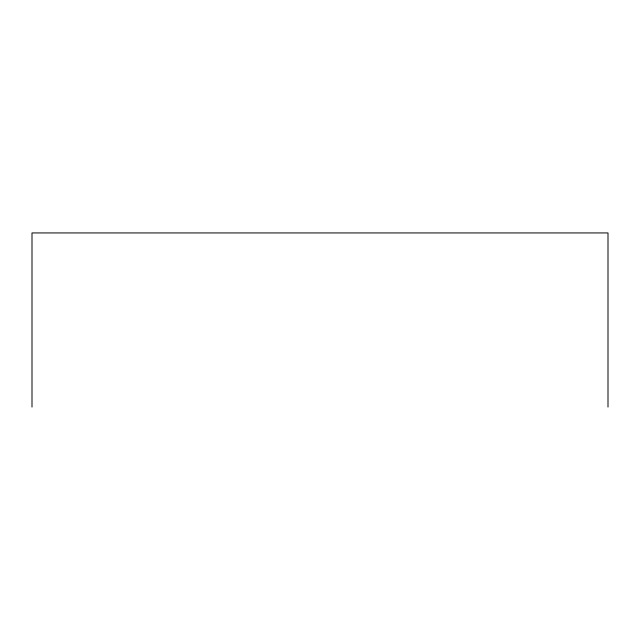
<?xml version="1.0" encoding="UTF-8"?>
<svg xmlns="http://www.w3.org/2000/svg" width="640" height="640" viewBox="0 0 640 640"><rect width="100%" height="100%" fill="white"/><g stroke="black" fill="none" stroke-linecap="round" stroke-linejoin="round"><path stroke-width="0.96" d="M608 407.064L608 232.936L32 232.936L32 407.064"/></g></svg>
